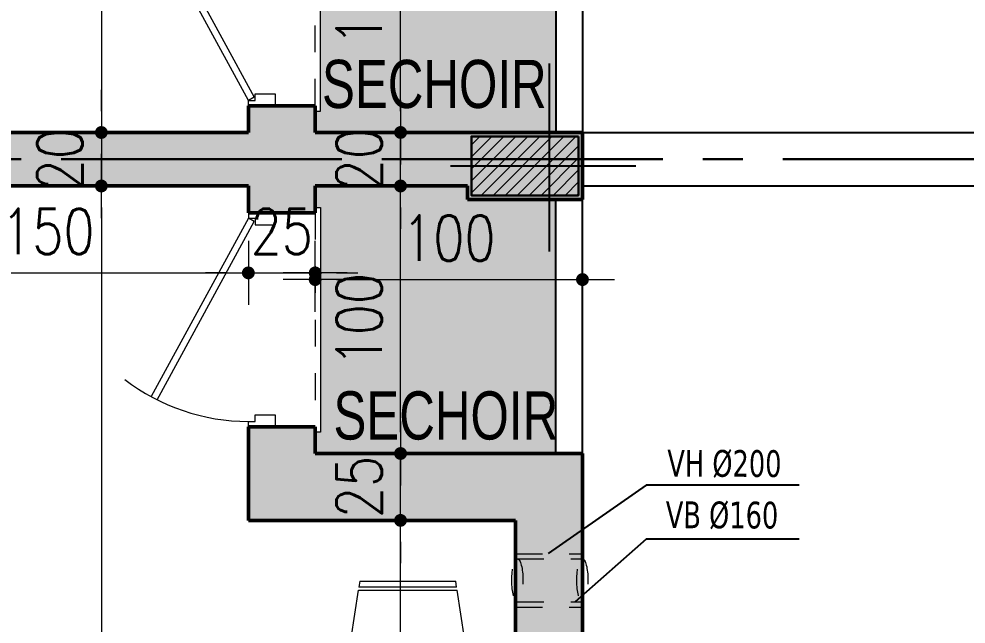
# Model space of a CAD drawing. Header units: millimetres. Extents: x 906 to 2589, y -1235 to -637.
# Drawn here: x 2469.742 to 2473.285, y -1222.351 to -1220.09 of the extents above; entities that cross this region are included whole.
import ezdxf

# ---------------------------------------------------------------- set-up
doc = ezdxf.new("R2010")
doc.units = ezdxf.units.MM
for name, pattern in [('AXES', [2, 1.25, -0.25, 0.25, -0.25]), ('CACHE', [0.375, 0.25, -0.125]), ('CONTINOUS', [0]), ('HIDDEN', [0.375, 0.25, -0.125])]:
    doc.linetypes.add(name, pattern=pattern)
doc.layers.get('DEFPOINTS').update_dxf_attribs({"color": 255, "lineweight": 13})
for name, color, linetype, lineweight in [('A-signe', 7, 'Continuous', 9), ('APPUITS', 7, 'Continuous', 18), ('AXE LIMITE', 1, 'AXES', 30), ('DIM.', 4, 'Continuous', 25), ('Extracteur cuisine 300m3', 7, 'Continuous', 20), ('GARD- CORP', 7, 'Continuous', 25), ('interrompu', 7, 'HIDDEN', 15), ('MENUISERIE', 7, 'Continuous', 13), ('MEUBLE', 35, 'Continuous', 15), ('MUR 0.25', 7, 'Continuous', 25), ('MUR 0.5', 7, 'Continuous', 50), ('POTEAUX ARCH', 7, 'Continuous', 30), ('POTEAUX HACHURE', 7, 'Continuous', 15), ('TEXTE', 7, 'Continuous', 20)]:
    doc.layers.add(name, color=color, linetype=linetype, lineweight=lineweight)
for name, color, linetype in [('AXE', 7, 'AXES'), ('TEINTE 1', 30, 'Continuous'), ('teinte 5', 200, 'Continuous'), ('TEINTE SC', 254, 'Continuous')]:
    doc.layers.add(name, color=color, linetype=linetype)
doc.styles.add('atef', font='romans.shx', dxfattribs={"width": 0.8})
doc.styles.add('COTE', font='verdana.ttf', dxfattribs={"width": 0.7})
doc.styles.add('STYLE4', font='swisscl.ttf')
doc.dimstyles.new('COTEXT', dxfattribs={"dimscale": 0, "dimtxt": 0.17, "dimasz": 0.08, "dimexe": 0.015, "dimexo": 0.015, "dimgap": 0.07, "dimtad": 1, "dimdec": 0, "dimlfac": 100, "dimzin": 0, "dimdsep": 46, "dimtxsty": 'atef', "dimblk": 'SIG2', "dimcen": 0.15, "dimse1": 1, "dimse2": 1, "dimclrd": 256, "dimclre": 6, "dimclrt": 2, "dimadec": 0, "dimazin": 0, "dimtfac": 0.5, "dimtdec": 0, "dimtix": 1, "dimtmove": 2, "dimatfit": 1, "dimldrblk": 'SIG2', "dimfxl": 0.18, "dimtolj": 1, "dimtzin": 0, "dimlwd": 18, "dimarcsym": 0})

# ---------------------------------------------------------------- blocks, each defined once
blk = doc.blocks.new('P - 0.80')
at = {"layer": 'MENUISERIE'}
for points in [[(-0.6991, 0.3412), (-0.0325, -0.0217), (-0.02, 0), (-0.6875, 0.3633)], [(-0.8, 0), (-0.78, 0), (-0.78, -0.025), (-0.755, -0.025), (-0.755, -0.1), (-0.8, -0.1)], [(0, 0), (-0.02, 0), (-0.02, -0.025), (-0.045, -0.025), (-0.045, -0.1), (0, -0.1)]]:
    blk.add_lwpolyline(points, dxfattribs=at)
blk.add_arc((-0.02, 0), 0.76, 142.5454, 180, dxfattribs=at)
blk = doc.blocks.new('SIG2')
at = {"layer": 'A-signe'}
for p, q in [((0, 1.5), (0, 0.5)), ((0, 0.5), (0, -0.5)), ((-1.5, 0), (-0.5, 0)), ((-0.5, 0), (0.5, 0)), ((0.5, 0), (1.5, 0)), ((0, -0.5), (0, -1.5))]:
    blk.add_line(p, q, dxfattribs=at)
at = {"layer": 'A-signe', "const_width": 0.3}
blk.add_lwpolyline([(-0.15, 0, 1), (0.15, 0, 1)], format="xyb", close=True, dxfattribs=at)
blk = doc.blocks.new('*D257')
at = {"layer": 'DEFPOINTS', "color": 0, "transparency": 16777216}
for p in [(2469.8504, -1220.514), (2469.8018, -1220.714), (2470.0505, -1220.714)]:
    blk.add_point(p, dxfattribs=at)
at = {"layer": 'DIM.', "lineweight": 18, "transparency": 16777216}
for p, q in [((2470.0505, -1220.434), (2470.0505, -1220.354)), ((2470.0505, -1220.514), (2470.0505, -1220.714)), ((2470.0505, -1220.794), (2470.0505, -1220.874))]:
    blk.add_line(p, q, dxfattribs=at)
at = {"layer": 'DIM.', "lineweight": 18, "transparency": 16777216, "xscale": 0.08, "yscale": 0.08, "zscale": 0.08}
for p, rotation in [((2470.0505, -1220.514), 270), ((2470.0505, -1220.714), 90)]:
    blk.add_blockref('SIG2', p, dxfattribs=dict(at, rotation=rotation))
at = {"layer": 'DIM.', "color": 2, "transparency": 16777216, "insert": (2469.8955, -1220.614), "char_height": 0.17, "attachment_point": 5, "rotation": 90, "style": 'atef'}
blk.add_mtext('\\A1;20', dxfattribs=at)
blk = doc.blocks.new('*D258')
at = {"layer": 'DEFPOINTS', "color": 0, "transparency": 16777216}
for p in [(2469.8018, -1220.714), (2470.0505, -1224.764), (2471.1451, -1224.764)]:
    blk.add_point(p, dxfattribs=at)
at = {"layer": 'DIM.', "lineweight": 18, "transparency": 16777216}
blk.add_line((2470.0505, -1220.794), (2470.0505, -1224.684), dxfattribs=at)
at = {"layer": 'DIM.', "lineweight": 18, "transparency": 16777216, "xscale": 0.08, "yscale": 0.08, "zscale": 0.08}
for p, rotation in [((2470.0505, -1220.714), 90), ((2470.0505, -1224.764), 270)]:
    blk.add_blockref('SIG2', p, dxfattribs=dict(at, rotation=rotation))
at = {"layer": 'DIM.', "color": 2, "transparency": 16777216, "insert": (2469.8955, -1222.739), "char_height": 0.17, "attachment_point": 5, "rotation": 90, "style": 'atef'}
blk.add_mtext('\\A1;405', dxfattribs=at)
blk = doc.blocks.new('*D290')
at = {"layer": 'DEFPOINTS', "color": 0, "transparency": 16777216}
for p in [(2471.3902, -1216.464), (2469.8504, -1220.514), (2470.0505, -1220.514)]:
    blk.add_point(p, dxfattribs=at)
at = {"layer": 'DIM.', "lineweight": 18, "transparency": 16777216}
blk.add_line((2470.0505, -1216.544), (2470.0505, -1220.434), dxfattribs=at)
at = {"layer": 'DIM.', "lineweight": 18, "transparency": 16777216, "xscale": 0.08, "yscale": 0.08, "zscale": 0.08}
for p, rotation in [((2470.0505, -1216.464), 90), ((2470.0505, -1220.514), 270)]:
    blk.add_blockref('SIG2', p, dxfattribs=dict(at, rotation=rotation))
at = {"layer": 'DIM.', "color": 2, "transparency": 16777216, "insert": (2469.8955, -1218.489), "char_height": 0.17, "attachment_point": 5, "rotation": 90, "style": 'atef'}
blk.add_mtext('\\A1;405', dxfattribs=at)
blk = doc.blocks.new('*D374')
at = {"layer": 'DEFPOINTS', "color": 0, "transparency": 16777216}
for p in [(2470.6004, -1220.714), (2469.1004, -1220.95), (2470.6004, -1221.0388)]:
    blk.add_point(p, dxfattribs=at)
at = {"layer": 'DIM.', "lineweight": 18, "transparency": 16777216}
blk.add_line((2469.1804, -1221.0388), (2470.5204, -1221.0388), dxfattribs=at)
at = {"layer": 'DIM.', "lineweight": 18, "transparency": 16777216, "xscale": 0.08, "yscale": 0.08, "zscale": 0.08, "rotation": 180}
blk.add_blockref('SIG2', (2469.1004, -1221.0388), dxfattribs=at)
at = {"layer": 'DIM.', "lineweight": 18, "transparency": 16777216, "xscale": 0.08, "yscale": 0.08, "zscale": 0.08}
blk.add_blockref('SIG2', (2470.6004, -1221.0388), dxfattribs=at)
at = {"layer": 'DIM.', "color": 2, "transparency": 16777216, "insert": (2469.8504, -1220.8838), "char_height": 0.17, "attachment_point": 5, "style": 'atef'}
blk.add_mtext('\\A1;150', dxfattribs=at)
blk = doc.blocks.new('*D375')
at = {"layer": 'DEFPOINTS', "color": 0, "transparency": 16777216}
for p in [(2470.6004, -1220.714), (2470.8504, -1220.714), (2470.8504, -1221.0388)]:
    blk.add_point(p, dxfattribs=at)
at = {"layer": 'DIM.', "lineweight": 18, "transparency": 16777216}
for p, q in [((2470.5204, -1221.0388), (2470.4404, -1221.0388)), ((2470.6004, -1221.0388), (2470.8504, -1221.0388)), ((2470.9304, -1221.0388), (2471.0104, -1221.0388))]:
    blk.add_line(p, q, dxfattribs=at)
at = {"layer": 'DIM.', "lineweight": 18, "transparency": 16777216, "xscale": 0.08, "yscale": 0.08, "zscale": 0.08}
blk.add_blockref('SIG2', (2470.6004, -1221.0388), dxfattribs=at)
at = {"layer": 'DIM.', "lineweight": 18, "transparency": 16777216, "xscale": 0.08, "yscale": 0.08, "zscale": 0.08, "rotation": 180}
blk.add_blockref('SIG2', (2470.8504, -1221.0388), dxfattribs=at)
at = {"layer": 'DIM.', "color": 2, "transparency": 16777216, "insert": (2470.7254, -1220.8838), "char_height": 0.17, "attachment_point": 5, "style": 'atef'}
blk.add_mtext('\\A1;25', dxfattribs=at)
blk = doc.blocks.new('*D376')
at = {"layer": 'DEFPOINTS', "color": 0, "transparency": 16777216}
for p in [(2470.8504, -1220.714), (2471.8504, -1220.764), (2471.8504, -1221.0638)]:
    blk.add_point(p, dxfattribs=at)
at = {"layer": 'DIM.', "lineweight": 18, "transparency": 16777216}
blk.add_line((2470.9304, -1221.0638), (2471.7704, -1221.0638), dxfattribs=at)
at = {"layer": 'DIM.', "lineweight": 18, "transparency": 16777216, "xscale": 0.08, "yscale": 0.08, "zscale": 0.08, "rotation": 180}
blk.add_blockref('SIG2', (2470.8504, -1221.0638), dxfattribs=at)
at = {"layer": 'DIM.', "lineweight": 18, "transparency": 16777216, "xscale": 0.08, "yscale": 0.08, "zscale": 0.08}
blk.add_blockref('SIG2', (2471.8504, -1221.0638), dxfattribs=at)
at = {"layer": 'DIM.', "color": 2, "transparency": 16777216, "insert": (2471.3504, -1220.9088), "char_height": 0.17, "attachment_point": 5, "style": 'atef'}
blk.add_mtext('\\A1;100', dxfattribs=at)
blk = doc.blocks.new('*D378')
at = {"layer": 'DEFPOINTS', "color": 0, "transparency": 16777216}
for p in [(2471.1698, -1221.964), (2471.6004, -1221.964), (2471.2762, -1224.764)]:
    blk.add_point(p, dxfattribs=at)
at = {"layer": 'DIM.', "lineweight": 18, "transparency": 16777216}
blk.add_line((2471.1698, -1224.684), (2471.1698, -1222.044), dxfattribs=at)
at = {"layer": 'DIM.', "lineweight": 18, "transparency": 16777216, "xscale": 0.08, "yscale": 0.08, "zscale": 0.08}
for p, rotation in [((2471.1698, -1221.964), 90), ((2471.1698, -1224.764), 270)]:
    blk.add_blockref('SIG2', p, dxfattribs=dict(at, rotation=rotation))
at = {"layer": 'DIM.', "color": 2, "transparency": 16777216, "insert": (2471.0148, -1223.364), "char_height": 0.17, "attachment_point": 5, "rotation": 90, "style": 'atef'}
blk.add_mtext('\\A1;280', dxfattribs=at)
blk = doc.blocks.new('*D379')
at = {"layer": 'DEFPOINTS', "color": 0, "transparency": 16777216}
for p in [(2471.1698, -1221.714), (2471.4649, -1221.714), (2471.6004, -1221.964)]:
    blk.add_point(p, dxfattribs=at)
at = {"layer": 'DIM.', "lineweight": 18, "transparency": 16777216}
for p, q in [((2471.1698, -1221.634), (2471.1698, -1221.554)), ((2471.1698, -1221.964), (2471.1698, -1221.714)), ((2471.1698, -1222.044), (2471.1698, -1222.124))]:
    blk.add_line(p, q, dxfattribs=at)
at = {"layer": 'DIM.', "lineweight": 18, "transparency": 16777216, "xscale": 0.08, "yscale": 0.08, "zscale": 0.08}
for p, rotation in [((2471.1698, -1221.714), 270), ((2471.1698, -1221.964), 90)]:
    blk.add_blockref('SIG2', p, dxfattribs=dict(at, rotation=rotation))
at = {"layer": 'DIM.', "color": 2, "transparency": 16777216, "insert": (2471.0148, -1221.839), "char_height": 0.17, "attachment_point": 5, "rotation": 90, "style": 'atef'}
blk.add_mtext('\\A1;25', dxfattribs=at)
blk = doc.blocks.new('*D380')
at = {"layer": 'DEFPOINTS', "color": 0, "transparency": 16777216}
for p in [(2470.8504, -1220.714), (2471.1698, -1220.714), (2471.4649, -1221.714)]:
    blk.add_point(p, dxfattribs=at)
at = {"layer": 'DIM.', "lineweight": 18, "transparency": 16777216}
blk.add_line((2471.1698, -1221.634), (2471.1698, -1220.794), dxfattribs=at)
at = {"layer": 'DIM.', "lineweight": 18, "transparency": 16777216, "xscale": 0.08, "yscale": 0.08, "zscale": 0.08}
for p, rotation in [((2471.1698, -1220.714), 90), ((2471.1698, -1221.714), 270)]:
    blk.add_blockref('SIG2', p, dxfattribs=dict(at, rotation=rotation))
at = {"layer": 'DIM.', "color": 2, "transparency": 16777216, "insert": (2471.0148, -1221.214), "char_height": 0.17, "attachment_point": 5, "rotation": 90, "style": 'atef'}
blk.add_mtext('\\A1;100', dxfattribs=at)
blk = doc.blocks.new('*D381')
at = {"layer": 'DEFPOINTS', "color": 0, "transparency": 16777216}
for p in [(2470.8504, -1220.514), (2471.1698, -1220.514), (2470.8504, -1220.714)]:
    blk.add_point(p, dxfattribs=at)
at = {"layer": 'DIM.', "lineweight": 18, "transparency": 16777216}
for p, q in [((2471.1698, -1220.434), (2471.1698, -1220.354)), ((2471.1698, -1220.714), (2471.1698, -1220.514)), ((2471.1698, -1220.794), (2471.1698, -1220.874))]:
    blk.add_line(p, q, dxfattribs=at)
at = {"layer": 'DIM.', "lineweight": 18, "transparency": 16777216, "xscale": 0.08, "yscale": 0.08, "zscale": 0.08}
for p, rotation in [((2471.1698, -1220.514), 270), ((2471.1698, -1220.714), 90)]:
    blk.add_blockref('SIG2', p, dxfattribs=dict(at, rotation=rotation))
at = {"layer": 'DIM.', "color": 2, "transparency": 16777216, "insert": (2471.0148, -1220.614), "char_height": 0.17, "attachment_point": 5, "rotation": 90, "style": 'atef'}
blk.add_mtext('\\A1;20', dxfattribs=at)
blk = doc.blocks.new('*D382')
at = {"layer": 'DEFPOINTS', "color": 0, "transparency": 16777216}
for p in [(2471.1698, -1219.514), (2471.1698, -1219.514), (2470.8504, -1220.514)]:
    blk.add_point(p, dxfattribs=at)
at = {"layer": 'DIM.', "lineweight": 18, "transparency": 16777216}
blk.add_line((2471.1698, -1220.434), (2471.1698, -1219.594), dxfattribs=at)
at = {"layer": 'DIM.', "lineweight": 18, "transparency": 16777216, "xscale": 0.08, "yscale": 0.08, "zscale": 0.08}
for p, rotation in [((2471.1698, -1219.514), 90), ((2471.1698, -1220.514), 270)]:
    blk.add_blockref('SIG2', p, dxfattribs=dict(at, rotation=rotation))
at = {"layer": 'DIM.', "color": 2, "transparency": 16777216, "insert": (2471.0148, -1220.014), "char_height": 0.17, "attachment_point": 5, "rotation": 90, "style": 'atef'}
blk.add_mtext('\\A1;100', dxfattribs=at)

msp = doc.modelspace()

# ---------------------------------------------------------------- hatches: boundary and pattern name
at = {"layer": 'POTEAUX HACHURE'}
h = msp.add_hatch(dxfattribs=at)
h.set_pattern_fill('ANSI31', color=256, scale=0.01)
h.set_pattern_definition([(45, (1369.892602, -320.44866), (-0.0224506403, 0.0224506403), [])])
h.paths.add_polyline_path([(2471.8354, -1220.529), (2471.4352, -1220.529), (2471.4352, -1220.749), (2471.8354, -1220.749)])
at = {"layer": 'TEINTE 1', "linetype": 'CONTINOUS'}
h = msp.add_hatch(color=256, dxfattribs=at)
h.dxf.hatch_style = 1
h.paths.add_polyline_path([(2469.1004, -1223.8602), (2469.7005, -1223.8602), (2469.7005, -1223.7602), (2469.1004, -1223.7602), (2469.1004, -1220.714), (2470.6004, -1220.714), (2470.6004, -1220.814), (2470.8504, -1220.814), (2470.8504, -1220.714), (2471.4202, -1220.714), (2471.4202, -1220.764), (2471.8504, -1220.764), (2471.8504, -1220.614), (2469.0004, -1220.614), (2469.0004, -1222.764), (2465.5378, -1222.764), (2464.4504, -1223.6066), (2464.4504, -1225.0073), (2464.5504, -1225.0073), (2464.5504, -1224.064), (2464.6004, -1224.064), (2464.6004, -1223.6169), (2465.572, -1222.864), (2469.0004, -1222.864), (2469.0004, -1224.284), (2468.8504, -1224.284), (2468.8504, -1224.864), (2469.5504, -1224.864), (2469.5504, -1225.014), (2469.6504, -1225.014), (2469.6504, -1224.864), (2469.7899, -1224.864), (2469.7899, -1224.764), (2469.7005, -1224.764), (2469.7005, -1224.664), (2469.6005, -1224.664), (2469.6005, -1224.764), (2469.1004, -1224.764)])
h = msp.add_hatch(color=256, dxfattribs=at)
h.dxf.hatch_style = 1
h.paths.add_polyline_path([(2471.8504, -1221.714), (2470.8504, -1221.714), (2470.8504, -1221.614), (2470.6004, -1221.614), (2470.6004, -1221.964), (2471.6004, -1221.964), (2471.6004, -1222.864), (2471.9304, -1222.864), (2471.9304, -1222.614), (2471.8504, -1222.614)])
at = {"layer": 'teinte 5'}
h = msp.add_hatch(color=256, dxfattribs=at)
h.dxf.hatch_style = 1
h.paths.add_polyline_path([(2469.1005, -1216.464), (2469.6005, -1216.464), (2469.6005, -1216.564), (2469.7005, -1216.564), (2469.7005, -1216.464), (2469.7899, -1216.464), (2469.7899, -1216.364), (2469.6504, -1216.364), (2469.6504, -1216.214), (2469.5504, -1216.214), (2469.5504, -1216.364), (2468.8504, -1216.364), (2468.8504, -1216.844), (2469.0004, -1216.844), (2469.0004, -1218.314), (2464.85, -1218.314), (2464.7899, -1218.2539), (2464.7192, -1218.3246), (2464.8336, -1218.4391), (2468.9755, -1218.4391), (2469.0005, -1218.4391), (2469.0005, -1220.514), (2469.0005, -1220.614), (2471.8504, -1220.614), (2471.8504, -1220.514), (2470.8504, -1220.514), (2470.8504, -1220.414), (2470.6004, -1220.414), (2470.6004, -1220.514), (2469.1004, -1220.514), (2469.1004, -1217.4679), (2469.7005, -1217.4679), (2469.7005, -1217.3679), (2469.1005, -1217.3679)])
at = {"layer": 'TEINTE SC', "linetype": 'Continuous'}
h = msp.add_hatch(color=256, dxfattribs=at)
h.dxf.hatch_style = 1
h.paths.add_polyline_path([(2471.7504, -1219.514), (2470.8504, -1219.514), (2470.8504, -1219.594), (2470.8704, -1219.594), (2470.8704, -1220.434), (2470.8504, -1220.434), (2470.8504, -1220.514), (2471.4202, -1220.514), (2471.7504, -1220.514)])
h.paths.add_polyline_path([(2471.7504, -1220.764), (2471.4202, -1220.764), (2471.4202, -1220.714), (2470.8504, -1220.714), (2470.8504, -1220.794), (2470.8704, -1220.794), (2470.8704, -1221.634), (2470.8504, -1221.634), (2470.8504, -1221.714), (2471.7504, -1221.714)])

# ---------------------------------------------------------------- linework, layer by layer
at = {"layer": 'APPUITS'}
for points in [[(2470.8504, -1220.434), (2470.8704, -1220.434), (2470.8704, -1219.594), (2470.8504, -1219.594)], [(2470.8504, -1220.794), (2470.8704, -1220.794), (2470.8704, -1221.634), (2470.8504, -1221.634)]]:
    msp.add_lwpolyline(points, dxfattribs=at)
at = {"layer": 'AXE'}
for p, q in [((2471.7254, -1220.2559), (2471.7254, -1220.9589)), ((2471.357, -1220.639), (2472.0502, -1220.639))]:
    msp.add_line(p, q, dxfattribs=at)
at = {"layer": 'AXE LIMITE', "ltscale": 0.6}
for points in [[(2463.9004, -1217.3061), (2463.8005, -1217.4059), (2464.8336, -1218.4391), (2468.9755, -1218.4391), (2469.0005, -1218.4391), (2469.0005, -1220.514), (2469.0005, -1220.614), (2475.7504, -1220.614), (2475.8504, -1220.614), (2475.8504, -1216.614), (2475.7504, -1216.6143)], [(2471.8504, -1220.614), (2469.0004, -1220.614), (2469.0004, -1222.764), (2465.5378, -1222.764), (2464.4504, -1223.6066), (2464.4504, -1227.0547), (2464.6254, -1227.0547), (2464.6254, -1228.334)]]:
    msp.add_lwpolyline(points, dxfattribs=at)
at = {"layer": 'Extracteur cuisine 300m3', "linetype": 'CACHE', "ltscale": 0.15}
for p, q in [((2471.6063, -1222.1082), (2471.85, -1222.1082)), ((2471.6063, -1222.1082), (2471.85, -1222.1082)), ((2471.6063, -1222.1082), (2471.85, -1222.1082)), ((2471.6063, -1222.1082), (2471.85, -1222.1082)), ((2471.6063, -1222.1082), (2471.85, -1222.1082)), ((2471.6063, -1222.1082), (2471.85, -1222.1082)), ((2471.6063, -1222.2682), (2471.8501, -1222.2682)), ((2471.6063, -1222.2682), (2471.8501, -1222.2682)), ((2471.6063, -1222.2682), (2471.8501, -1222.2682)), ((2471.6063, -1222.2682), (2471.8501, -1222.2682)), ((2471.6063, -1222.2682), (2471.8501, -1222.2682)), ((2471.6063, -1222.2682), (2471.8501, -1222.2682))]:
    msp.add_line(p, q, dxfattribs=at)
at = {"layer": 'Extracteur cuisine 300m3', "lineweight": 25, "flags": 128}
for points in [[(2472.6616, -1221.8327), (2472.0885, -1221.8327), (2471.7219, -1222.0872)], [(2472.6616, -1222.0343), (2472.0885, -1222.0343), (2471.8233, -1222.2682)]]:
    msp.add_lwpolyline(points, dxfattribs=at)
at = {"layer": 'Extracteur cuisine 300m3', "linetype": 'CACHE', "ltscale": 0.15}
for points in [[(2471.601, -1222.0885), (2471.8528, -1222.0888)], [(2471.601, -1222.2885), (2471.8504, -1222.2883)]]:
    msp.add_lwpolyline(points, dxfattribs=at)
for centre in [(2471.6069, -1222.1882), (2471.6069, -1222.1882), (2471.6069, -1222.1882), (2471.6069, -1222.1882), (2471.6069, -1222.1882), (2471.6069, -1222.1882), (2471.85, -1222.1882), (2471.85, -1222.1882), (2471.85, -1222.1882), (2471.85, -1222.1882), (2471.85, -1222.1882), (2471.85, -1222.1882)]:
    msp.add_ellipse(centre, major_axis=(0, -0.08), ratio=0.260794, start_param=3.141593, end_param=9.424778, dxfattribs=at)
at = {"layer": 'GARD- CORP'}
for p, q in [((2471.7504, -1219.514), (2471.7504, -1220.514)), ((2471.8504, -1219.514), (2471.8504, -1220.514)), ((2471.7504, -1220.739), (2471.7504, -1220.739)), ((2471.8504, -1221.714), (2471.8504, -1220.739)), ((2471.7504, -1221.714), (2471.7504, -1220.764))]:
    msp.add_line(p, q, dxfattribs=at)
at = {"layer": 'interrompu', "ltscale": 0.2}
for p, q in [((2470.8504, -1220.414), (2470.8504, -1219.614)), ((2470.8504, -1220.814), (2470.8504, -1221.614))]:
    msp.add_line(p, q, dxfattribs=at)
at = {"layer": 'MEUBLE'}
for p, q in [((2471.0171, -1222.1911), (2471.0136, -1222.2135)), ((2471.0171, -1222.1911), (2471.3761, -1222.1911)), ((2471.3796, -1222.2135), (2471.3761, -1222.1911)), ((2471.0118, -1222.2247), (2470.9838, -1222.4043)), ((2471.0119, -1222.2247), (2471.3815, -1222.2247)), ((2471.3797, -1222.2135), (2471.0136, -1222.2135)), ((2471.4094, -1222.4043), (2471.3814, -1222.2247))]:
    msp.add_line(p, q, dxfattribs=at)
at = {"layer": 'MUR 0.25', "linetype": 'Continuous'}
for p, q in [((2471.8504, -1220.514), (2475.7504, -1220.514)), ((2471.8504, -1220.714), (2475.7504, -1220.714))]:
    msp.add_line(p, q, dxfattribs=at)
at = {"layer": 'MUR 0.5'}
for p, q in [((2470.8504, -1220.414), (2470.6004, -1220.414)), ((2470.6004, -1220.414), (2470.6004, -1220.514)), ((2470.8504, -1220.414), (2470.8504, -1220.514)), ((2470.6004, -1220.514), (2469.1004, -1220.514)), ((2471.8504, -1220.514), (2470.8504, -1220.514)), ((2471.8504, -1220.764), (2471.8504, -1220.514)), ((2470.6004, -1220.714), (2469.1004, -1220.714)), ((2470.6004, -1220.714), (2470.6004, -1220.814)), ((2470.8504, -1220.714), (2470.8504, -1220.814)), ((2471.4202, -1220.714), (2470.8504, -1220.714)), ((2471.4202, -1220.714), (2471.4202, -1220.764)), ((2471.4202, -1220.764), (2471.8504, -1220.764)), ((2470.8504, -1220.814), (2470.6004, -1220.814)), ((2470.6004, -1221.614), (2470.6004, -1221.964)), ((2470.8504, -1221.614), (2470.6004, -1221.614)), ((2470.8504, -1221.614), (2470.8504, -1221.714)), ((2471.8504, -1221.714), (2470.8504, -1221.714)), ((2471.8504, -1222.614), (2471.8504, -1221.714)), ((2471.6004, -1221.964), (2470.6004, -1221.964)), ((2471.6004, -1222.864), (2471.6004, -1221.964))]:
    msp.add_line(p, q, dxfattribs=at)
at = {"layer": 'POTEAUX ARCH'}
msp.add_lwpolyline([(2471.8354, -1220.529), (2471.4352, -1220.529), (2471.4352, -1220.749), (2471.8354, -1220.749)], close=True, dxfattribs=at)

# ---------------------------------------------------------------- block references
at = {"layer": 'MENUISERIE', "xscale": -1, "rotation": 90}
msp.add_blockref('P - 0.80', (2470.6004, -1220.414), dxfattribs=at)
at = {"layer": 'MENUISERIE', "rotation": 90}
msp.add_blockref('P - 0.80', (2470.6004, -1220.814), dxfattribs=at)

# ---------------------------------------------------------------- texts
at = {"layer": 'Extracteur cuisine 300m3', "lineweight": 25, "style": 'COTE', "width": 0.7}
for s, p in [('VH %%C200', (2472.1676, -1221.8001, 0)), ('VB %%C160', (2472.1618, -1221.9928, 0))]:
    msp.add_text(s, height=0.1, rotation=359.7796, dxfattribs=at).set_placement(p)
at = {"layer": 'TEXTE', "style": 'STYLE4'}
for p in [(2470.8759, -1220.4225), (2470.9189, -1221.6617)]:
    msp.add_text('SECHOIR', height=0.18, dxfattribs=at).set_placement(p)

# ---------------------------------------------------------------- dimensions: what is measured, and where the dimension line sits
at = {"layer": 'DIM.'}
for base, p1, p2, picture, middle in [((2470.0505, -1220.514), (2471.3902, -1216.464), (2469.8504, -1220.514), '*D290', (2469.8955, -1218.489)), ((2471.1698, -1219.514), (2470.8504, -1220.514), (2471.1698, -1219.514), '*D382', (2471.0148, -1220.014)), ((2470.0505, -1220.714), (2469.8504, -1220.514), (2469.8018, -1220.714), '*D257', (2469.8955, -1220.614)), ((2471.1698, -1220.514), (2470.8504, -1220.714), (2470.8504, -1220.514), '*D381', (2471.0148, -1220.614)), ((2470.0505, -1224.764), (2469.8018, -1220.714), (2471.1451, -1224.764), '*D258', (2469.8955, -1222.739)), ((2471.1698, -1220.714), (2471.4649, -1221.714), (2470.8504, -1220.714), '*D380', (2471.0148, -1221.214)), ((2471.1698, -1221.714), (2471.6004, -1221.964), (2471.4649, -1221.714), '*D379', (2471.0148, -1221.839)), ((2471.1698, -1221.964), (2471.2762, -1224.764), (2471.6004, -1221.964), '*D378', (2471.0148, -1223.364))]:
    dim = msp.add_linear_dim(base=base, p1=p1, p2=p2, angle=90, dimstyle='COTEXT', override={"dimscale": 1}, dxfattribs=at)
    dim.commit()
    dim.dimension.update_dxf_attribs({"geometry": picture, "text_midpoint": middle})
for base, p1, p2, picture, middle in [((2470.6004, -1221.0388), (2469.1004, -1220.95), (2470.6004, -1220.714), '*D374', (2469.8504, -1220.8838)), ((2470.8504, -1221.0388), (2470.6004, -1220.714), (2470.8504, -1220.714), '*D375', (2470.7254, -1220.8838)), ((2471.8504, -1221.0638), (2470.8504, -1220.714), (2471.8504, -1220.764), '*D376', (2471.3504, -1220.9088))]:
    dim = msp.add_linear_dim(base=base, p1=p1, p2=p2, dimstyle='COTEXT', override={"dimscale": 1}, dxfattribs=at)
    dim.commit()
    dim.dimension.update_dxf_attribs({"geometry": picture, "text_midpoint": middle})

doc.saveas('drawing.dxf')
